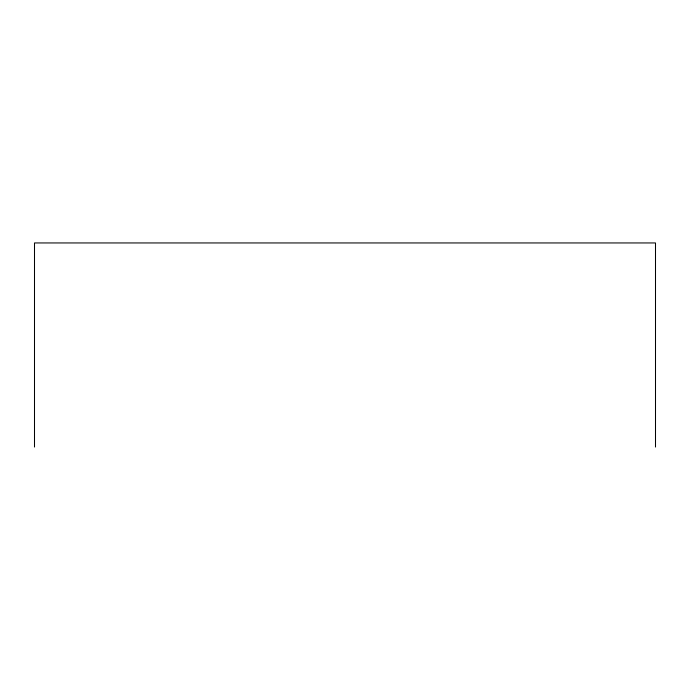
<?xml version="1.0" encoding="UTF-8"?>
<svg xmlns="http://www.w3.org/2000/svg" width="690" height="690" viewBox="0 0 690 690"><rect width="100%" height="100%" fill="white"/><g stroke="black" fill="none" stroke-linecap="round" stroke-linejoin="round"><path stroke-width="1.03" d="M655.5 447.051L655.5 242.949L34.5 242.949L34.5 447.051"/></g></svg>
